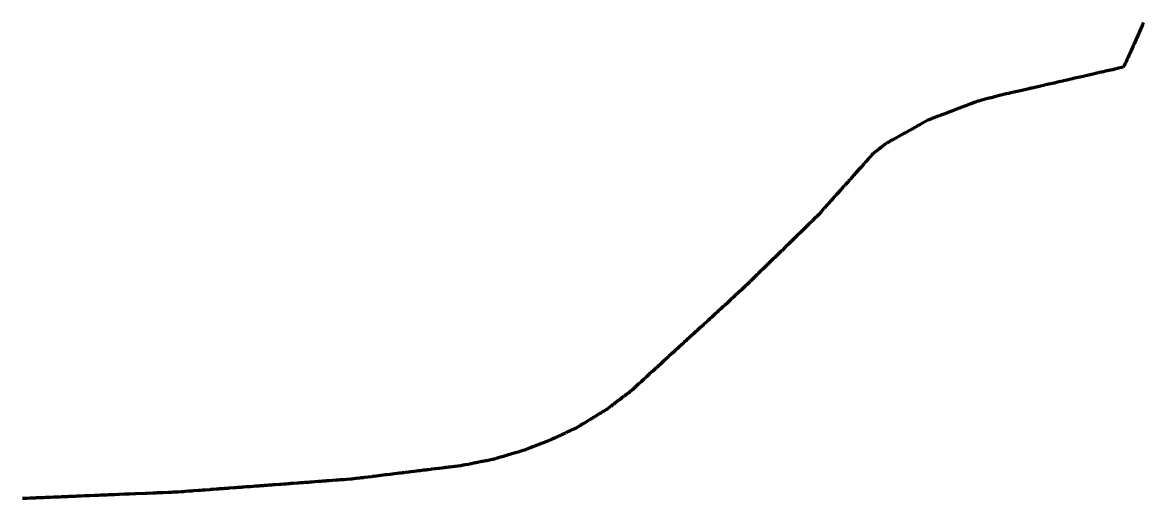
# Model space of a CAD drawing. Header units: metres. Extents: x 599858 to 604747, y 1147744 to 1148052.
# Drawn here: x 604136 to 604747, y 1147750 to 1148010 of the extents above; entities that cross this region are included whole.
import ezdxf

# ---------------------------------------------------------------- set-up
doc = ezdxf.new("R2010")
doc.units = ezdxf.units.M
doc.header["$MEASUREMENT"] = 0
doc.linetypes.add('DGN Style 5', pattern=[108.995835, 46.712501, -62.283334])
doc.layers.add('TF_T_---_Kabl-_2', color=5, linetype='DGN Style 5', lineweight=70)

msp = doc.modelspace()

# ---------------------------------------------------------------- linework, layer by layer
at = {"layer": 'TF_T_---_Kabl-_2'}
msp.add_polyline3d([(604747.14, 1148009.5, 41.84), (604746.64, 1148008.37, 41.83), (604746.61, 1148008.31, 41.83), (604746.55, 1148008.17, 41.83), (604745.28, 1148005.33, 41.85), (604743.94, 1148002.3, 41.88), (604743.11, 1148000.45, 41.9), (604741.92, 1147997.76, 41.88), (604741.41, 1147996.64, 41.87), (604740.87, 1147995.43, 41.86), (604739.63, 1147992.63, 41.82), (604739.25, 1147991.79, 41.6), (604738.71, 1147990.57, 41.07), (604738.55, 1147990.22, 40.98), (604738.06, 1147989.1, 40.5), (604737.85, 1147988.63, 40.27), (604737.57, 1147988.01, 39.88), (604737.32, 1147987.45, 39.57), (604737, 1147986.74, 39.17), (604736.61, 1147985.84, 38.71), (604736.45, 1147985.48, 38.49), (604736.28, 1147985.11, 38.39), (604736.01, 1147985.05, 38.36), (604735.34, 1147984.9, 38.24), (604735.08, 1147984.84, 38.26), (604733.42, 1147984.46, 38.19), (604732.94, 1147984.35, 38.13), (604732.88, 1147984.33, 38.14), (604732.83, 1147984.32, 38.12), (604731.4, 1147983.99, 38.1), (604730.96, 1147983.89, 38.11), (604730.76, 1147983.85, 38.1), (604730.67, 1147983.83, 38.11), (604730.13, 1147983.7, 38.13), (604729.21, 1147983.49, 38.21), (604728.99, 1147983.44, 38.19), (604727.54, 1147983.11, 38.22), (604727.53, 1147983.11, 38.22), (604727.52, 1147983.11, 38.22), (604727.19, 1147983.03, 38.23), (604725.03, 1147982.54, 38.26), (604724.48, 1147982.41, 38.25), (604723.91, 1147982.28, 38.19), (604722.3, 1147981.92, 38.05), (604722.1, 1147981.87, 38.03), (604721.8, 1147981.8, 38.05), (604721.7, 1147981.78, 38.05), (604718.93, 1147981.14, 38.1), (604718.66, 1147981.08, 38.13), (604718.64, 1147981.08, 38.12), (604718.1, 1147980.96, 38.07), (604716.63, 1147980.62, 38.01), (604716.44, 1147980.58, 38.02), (604714.78, 1147980.2, 38.03), (604714.52, 1147980.14, 38.02), (604714.25, 1147980.08, 38), (604713.23, 1147979.84, 37.99), (604712.45, 1147979.66, 38), (604712.31, 1147979.63, 38), (604711.53, 1147979.45, 37.94), (604711.51, 1147979.45, 37.94), (604708.74, 1147978.82, 38.04), (604708.42, 1147978.74, 38.01), (604706.82, 1147978.38, 37.96), (604706.08, 1147978.21, 38.02), (604705.71, 1147978.12, 38.03), (604705.5, 1147978.08, 38.04), (604703.49, 1147977.62, 37.92), (604703.24, 1147977.56, 37.91), (604702.93, 1147977.49, 37.91), (604702.89, 1147977.48, 37.9), (604702.83, 1147977.47, 37.9), (604701, 1147977.05, 37.9), (604700.99, 1147977.05, 37.9), (604699.12, 1147976.62, 37.87), (604699.08, 1147976.61, 37.88), (604698.95, 1147976.58, 37.87), (604698.33, 1147976.44, 37.86), (604696.49, 1147976.02, 37.86), (604696.32, 1147975.98, 37.86), (604695.39, 1147975.77, 37.9), (604693.64, 1147975.36, 37.83), (604693.4, 1147975.31, 37.83), (604693.36, 1147975.3, 37.83), (604693.32, 1147975.29, 37.83), (604691.56, 1147974.89, 37.84), (604691.52, 1147974.88, 37.84), (604691.04, 1147974.77, 37.83), (604690.95, 1147974.75, 37.83), (604690.94, 1147974.75, 37.83), (604690.92, 1147974.74, 37.83), (604688.68, 1147974.23, 37.81), (604688.64, 1147974.22, 37.81), (604686.32, 1147973.69, 37.86), (604685.92, 1147973.6, 37.86), (604685.19, 1147973.43, 37.86), (604684.49, 1147973.27, 37.91), (604682.29, 1147972.77, 37.91), (604681.42, 1147972.57, 37.92), (604680.05, 1147972.26, 37.98), (604679.18, 1147972.06, 37.96), (604678.57, 1147971.92, 37.88), (604678.35, 1147971.87, 37.88), (604677.29, 1147971.63, 37.91), (604676.66, 1147971.49, 37.92), (604676.36, 1147971.42, 37.9), (604674.71, 1147971.04, 37.98), (604674.4, 1147970.97, 38.01), (604674.08, 1147970.9, 38), (604673.8, 1147970.83, 37.91), (604673.55, 1147970.77, 37.94), (604672.28, 1147970.48, 38), (604671.86, 1147970.39, 38), (604671.5, 1147970.3, 37.95), (604670.72, 1147970.13, 38.01), (604670.69, 1147970.12, 38.01), (604669.52, 1147969.82, 37.93), (604669.45, 1147969.8, 37.92), (604669.37, 1147969.78, 37.92), (604665.81, 1147968.87, 37.91), (604665.33, 1147968.74, 37.9), (604664.81, 1147968.61, 37.94), (604664.05, 1147968.42, 37.95), (604663.19, 1147968.19, 38.03), (604662.93, 1147968.13, 38.02), (604661.46, 1147967.75, 37.96), (604660.65, 1147967.54, 37.97), (604658.33, 1147966.95, 37.89), (604657.94, 1147966.85, 37.9), (604657.66, 1147966.77, 37.89), (604656.93, 1147966.59, 37.98), (604656.78, 1147966.55, 38), (604656.75, 1147966.54, 38), (604656.17, 1147966.32, 37.91), (604655.45, 1147966.04, 37.92), (604655.27, 1147965.98, 37.9), (604653.09, 1147965.15, 37.89), (604652.99, 1147965.11, 37.89), (604652.98, 1147965.11, 37.89), (604650.97, 1147964.35, 37.9), (604650.49, 1147964.16, 37.9), (604650.17, 1147964.04, 37.91), (604649.5, 1147963.79, 37.9), (604648.56, 1147963.43, 37.91), (604646.83, 1147962.77, 37.95), (604646.03, 1147962.47, 37.91), (604645.96, 1147962.45, 37.92), (604645.69, 1147962.34, 37.91), (604645.63, 1147962.32, 37.91), (604643.86, 1147961.65, 38.01), (604643.53, 1147961.52, 38), (604642.04, 1147960.96, 37.89), (604641.23, 1147960.65, 37.97), (604641.22, 1147960.65, 37.97), (604641.22, 1147960.64, 37.97), (604640.59, 1147960.41, 37.99), (604639.71, 1147960.07, 37.96), (604638.13, 1147959.47, 37.91), (604637.58, 1147959.26, 37.98), (604636.93, 1147959.02, 37.98), (604636.81, 1147958.97, 37.98), (604636.75, 1147958.95, 37.98), (604635.85, 1147958.61, 37.93), (604635.47, 1147958.46, 37.93), (604635.05, 1147958.31, 37.92), (604632.7, 1147957.41, 38.03), (604631.69, 1147957.03, 37.94), (604631.42, 1147956.93, 37.96), (604630.04, 1147956.4, 37.95), (604629.98, 1147956.38, 37.94), (604629.4, 1147956.16, 37.96), (604628.15, 1147955.46, 38), (604626.95, 1147954.78, 38.05), (604625.34, 1147953.88, 37.96), (604625.29, 1147953.85, 37.96), (604624.17, 1147953.22, 38.01), (604623.95, 1147953.1, 37.98), (604623.63, 1147952.92, 37.97), (604621.43, 1147951.68, 38.06), (604620.78, 1147951.32, 38.07), (604620.18, 1147950.98, 38.04), (604619.77, 1147950.75, 38.02), (604618.16, 1147949.85, 38), (604617.22, 1147949.32, 38.01), (604616.88, 1147949.13, 38.03), (604616.02, 1147948.65, 38.05), (604614.96, 1147948.05, 38.08), (604614.78, 1147947.95, 38.07), (604613.59, 1147947.28, 38.05), (604612.32, 1147946.57, 38), (604612.06, 1147946.42, 38.01), (604610.76, 1147945.69, 38), (604609.85, 1147945.18, 38.02), (604609.52, 1147945, 38.03), (604609.38, 1147944.92, 38.02), (604608.95, 1147944.68, 38.02), (604608.46, 1147944.4, 38.08), (604608.28, 1147944.3, 38.1), (604608.07, 1147944.18, 38.12), (604607.21, 1147943.7, 38.02), (604607.01, 1147943.59, 38.02), (604606.88, 1147943.51, 38.02), (604606.77, 1147943.45, 38.03), (604606.05, 1147942.9, 38.06), (604604.69, 1147941.85, 38.13), (604604.33, 1147941.57, 38.15), (604604.09, 1147941.38, 38.16), (604603.23, 1147940.72, 38.03), (604603.19, 1147940.69, 38.03), (604602.83, 1147940.41, 38.19), (604601.88, 1147939.67, 38.11), (604601.67, 1147939.51, 38.09), (604601.43, 1147939.32, 38.07), (604601.32, 1147939.24, 38.09), (604599.91, 1147938.15, 38.04), (604599.78, 1147938.05, 38.04), (604599.69, 1147937.98, 38.04), (604599.63, 1147937.92, 38.04), (604599.36, 1147937.61, 38.03), (604599.16, 1147937.39, 38.04), (604598.37, 1147936.51, 38.09), (604597.78, 1147935.84, 38.21), (604597.7, 1147935.76, 38.2), (604596.86, 1147934.81, 38.23), (604596.79, 1147934.73, 38.22), (604595.6, 1147933.4, 38.14), (604595.55, 1147933.35, 38.15), (604595.1, 1147932.85, 38.21), (604595.03, 1147932.77, 38.22), (604594.93, 1147932.66, 38.23), (604594.39, 1147932.05, 38.18), (604594.15, 1147931.78, 38.14), (604594.12, 1147931.75, 38.15), (604594.07, 1147931.69, 38.15), (604594.05, 1147931.67, 38.15), (604593.04, 1147930.54, 38.26), (604592.52, 1147929.95, 38.18), (604592.48, 1147929.91, 38.19), (604592.22, 1147929.62, 38.23), (604591.85, 1147929.21, 38.33), (604591.35, 1147928.65, 38.28), (604591.2, 1147928.48, 38.2), (604590.91, 1147928.16, 38.22), (604590.07, 1147927.22, 38.27), (604589.67, 1147926.77, 38.31), (604589.14, 1147926.17, 38.26), (604588.93, 1147925.94, 38.24), (604588.39, 1147925.34, 38.17), (604588.03, 1147924.93, 38.15), (604587.09, 1147923.88, 38.08), (604586.96, 1147923.74, 38.08), (604586.94, 1147923.72, 38.1), (604586.9, 1147923.68, 38.1), (604586.8, 1147923.56, 38.09), (604586.72, 1147923.47, 38.05), (604586.26, 1147922.96, 37.98), (604585.94, 1147922.6, 37.99), (604585.57, 1147922.18, 38), (604585.42, 1147922.02, 37.99), (604584.95, 1147921.49, 37.86), (604584.63, 1147921.13, 37.73), (604584.16, 1147920.61, 37.74), (604583.88, 1147920.29, 37.71), (604583.52, 1147919.89, 37.71), (604583.49, 1147919.86, 37.71), (604583.42, 1147919.78, 37.67), (604583.38, 1147919.74, 37.68), (604583.2, 1147919.53, 37.6), (604582.79, 1147919.07, 38.21), (604581.81, 1147917.97, 38.21), (604581.64, 1147917.78, 38.22), (604581.1, 1147917.18, 38.35), (604581.07, 1147917.14, 38.36), (604581.06, 1147917.13, 38.36), (604579.7, 1147915.62, 38.31), (604579.67, 1147915.58, 38.31), (604579.06, 1147914.9, 38.37), (604578.65, 1147914.44, 38.39), (604577.52, 1147913.17, 38.54), (604577.5, 1147913.15, 38.54), (604577.46, 1147913.11, 38.54), (604577.4, 1147913.04, 38.54), (604576.56, 1147912.1, 38.58), (604575.81, 1147911.27, 38.51), (604575.41, 1147910.82, 38.5), (604574.88, 1147910.22, 38.51), (604574.79, 1147910.12, 38.5), (604572.97, 1147908.08, 38.43), (604572.92, 1147908.03, 38.44), (604572.63, 1147907.71, 38.46), (604571.3, 1147906.21, 38.58), (604571.11, 1147906, 38.58), (604571.06, 1147905.95, 38.57), (604570.01, 1147904.78, 38.6), (604570.01, 1147904.77, 38.6), (604569.7, 1147904.42, 38.58), (604569.68, 1147904.41, 38.58), (604569.22, 1147903.89, 38.53), (604568.69, 1147903.37, 38.48), (604568.29, 1147902.98, 38.52), (604567.18, 1147901.9, 38.56), (604566.68, 1147901.42, 38.54), (604566.37, 1147901.11, 38.6), (604566.26, 1147901, 38.62), (604566.12, 1147900.87, 38.62), (604564.58, 1147899.37, 38.6), (604564, 1147898.81, 38.59), (604562.51, 1147897.36, 38.63), (604560.92, 1147895.81, 38.64), (604560.85, 1147895.74, 38.64), (604560.33, 1147895.23, 38.59), (604559.79, 1147894.71, 38.59), (604558.05, 1147893.02, 38.54), (604557.18, 1147892.17, 38.54), (604556.8, 1147891.8, 38.56), (604556.02, 1147891.04, 38.59), (604555.32, 1147890.36, 38.58), (604554.86, 1147889.91, 38.56), (604554.38, 1147889.45, 38.61), (604553.52, 1147888.6, 38.52), (604551.92, 1147887.05, 38.52), (604549.97, 1147885.15, 38.61), (604549.78, 1147884.96, 38.61), (604549.5, 1147884.69, 38.56), (604548.75, 1147883.96, 38.53), (604548.19, 1147883.41, 38.43), (604547.76, 1147883, 38.44), (604547.04, 1147882.3, 38.48), (604546.73, 1147881.99, 38.46), (604545.99, 1147881.27, 38.51), (604545.36, 1147880.66, 38.55), (604543.69, 1147879.03, 38.53), (604541.63, 1147877.02, 38.57), (604540, 1147875.45, 38.53), (604539.47, 1147874.93, 38.55), (604538.05, 1147873.54, 38.51), (604537.88, 1147873.37, 38.5), (604537.19, 1147872.71, 38.5), (604536.95, 1147872.47, 38.5), (604536.88, 1147872.4, 38.5), (604536.29, 1147871.82, 38.51), (604535.61, 1147871.16, 38.49), (604535.3, 1147870.86, 38.48), (604535.26, 1147870.82, 38.48), (604534.44, 1147870.03, 38.51), (604534.03, 1147869.63, 38.48), (604533.22, 1147868.84, 38.51), (604532.71, 1147868.35, 38.5), (604532.43, 1147868.07, 38.53), (604532.35, 1147867.99, 38.53), (604530.54, 1147866.23, 38.51), (604530.24, 1147865.94, 38.5), (604529.71, 1147865.43, 38.6), (604527.89, 1147863.65, 38.56), (604527.65, 1147863.43, 38.55), (604526.61, 1147862.47, 38.54), (604524.29, 1147860.35, 38.62), (604523.59, 1147859.71, 38.63), (604521.86, 1147858.12, 38.58), (604521.09, 1147857.43, 38.59), (604520.3, 1147856.7, 38.57), (604519.59, 1147856.05, 38.64), (604519.07, 1147855.57, 38.69), (604518.9, 1147855.42, 38.69), (604518.68, 1147855.22, 38.69), (604517.86, 1147854.47, 38.63), (604517.18, 1147853.84, 38.69), (604516.62, 1147853.33, 38.71), (604515.06, 1147851.9, 38.69), (604514.61, 1147851.49, 38.71), (604513.72, 1147850.68, 38.72), (604513.15, 1147850.15, 38.71), (604512.98, 1147850, 38.71), (604512.51, 1147849.56, 38.72), (604511.63, 1147848.76, 38.73), (604510.45, 1147847.68, 38.74), (604509.79, 1147847.08, 38.72), (604509.32, 1147846.65, 38.72), (604508.86, 1147846.22, 38.73), (604507.15, 1147844.66, 38.75), (604507.03, 1147844.55, 38.76), (604506.68, 1147844.23, 38.77), (604505.22, 1147842.89, 38.74), (604505.19, 1147842.86, 38.74), (604504.24, 1147841.99, 38.71), (604503.61, 1147841.42, 38.72), (604502.97, 1147840.83, 38.76), (604501.77, 1147839.73, 38.66), (604499.52, 1147837.67, 38.74), (604497.98, 1147836.26, 38.76), (604497.81, 1147836.1, 38.77), (604497.54, 1147835.85, 38.79), (604497.42, 1147835.75, 38.79), (604496.84, 1147835.22, 38.79), (604496.63, 1147835.03, 38.76), (604495.95, 1147834.4, 38.79), (604493.78, 1147832.42, 38.78), (604492.99, 1147831.69, 38.8), (604491.62, 1147830.44, 38.86), (604491.21, 1147830.07, 38.88), (604490.5, 1147829.41, 38.85), (604490.37, 1147829.3, 38.84), (604490.27, 1147829.2, 38.83), (604489.75, 1147828.72, 38.85), (604488.27, 1147827.37, 38.89), (604487.61, 1147826.76, 38.86), (604486.54, 1147825.79, 38.85), (604485.45, 1147824.79, 38.86), (604484.43, 1147823.85, 38.87), (604483.42, 1147822.93, 38.87), (604482.8, 1147822.36, 38.88), (604482.14, 1147821.75, 38.89), (604481.43, 1147821.11, 38.89), (604481.1, 1147820.81, 38.88), (604480.83, 1147820.55, 38.94), (604479.67, 1147819.5, 38.92), (604477.5, 1147817.51, 38.86), (604476.01, 1147816.15, 38.9), (604475.56, 1147815.73, 38.91), (604475.48, 1147815.66, 38.91), (604474.52, 1147814.78, 38.91), (604473.97, 1147814.27, 38.85), (604473.64, 1147813.97, 38.87), (604473.05, 1147813.43, 38.8), (604472.16, 1147812.62, 38.83), (604471.57, 1147812.08, 38.86), (604471.54, 1147812.05, 38.86), (604471.14, 1147811.69, 38.87), (604469.69, 1147810.36, 38.82), (604469.5, 1147810.19, 38.84), (604469.15, 1147809.86, 38.78), (604468.73, 1147809.48, 38.78), (604468.51, 1147809.28, 38.77), (604467.53, 1147808.38, 38.75), (604467.3, 1147808.2, 38.75), (604467.02, 1147807.99, 38.76), (604466.91, 1147807.91, 38.76), (604466.37, 1147807.5, 38.78), (604465.49, 1147806.83, 38.8), (604464.3, 1147805.92, 38.75), (604464.14, 1147805.81, 38.77), (604463.74, 1147805.5, 38.72), (604463.58, 1147805.38, 38.72), (604463.52, 1147805.34, 38.72), (604462.4, 1147804.48, 38.82), (604462.01, 1147804.19, 38.75), (604461.93, 1147804.13, 38.74), (604461.24, 1147803.6, 38.76), (604460.76, 1147803.24, 38.79), (604460.44, 1147803, 38.85), (604459.08, 1147801.96, 38.72), (604459.06, 1147801.94, 38.72), (604459.05, 1147801.94, 38.72), (604459.02, 1147801.92, 38.72), (604458.41, 1147801.46, 38.71), (604458.12, 1147801.23, 38.7), (604457.54, 1147800.79, 38.73), (604456.51, 1147800.01, 38.74), (604455.92, 1147799.56, 38.76), (604454.99, 1147798.85, 38.8), (604454.86, 1147798.75, 38.79), (604454.76, 1147798.68, 38.78), (604454.5, 1147798.52, 38.77), (604454.23, 1147798.36, 38.77), (604452.82, 1147797.49, 38.76), (604452.27, 1147797.16, 38.8), (604451.94, 1147796.96, 38.82), (604451.05, 1147796.41, 38.71), (604450.56, 1147796.11, 38.72), (604450.51, 1147796.08, 38.71), (604449.61, 1147795.53, 38.78), (604449, 1147795.15, 38.8), (604448.89, 1147795.09, 38.81), (604448.21, 1147794.67, 38.81), (604447.05, 1147793.97, 38.9), (604446.87, 1147793.85, 38.9), (604445.79, 1147793.19, 38.87), (604445.46, 1147792.99, 38.85), (604444.49, 1147792.4, 38.85), (604444.3, 1147792.28, 38.84), (604443.27, 1147791.65, 38.82), (604442.72, 1147791.31, 38.9), (604441.65, 1147790.66, 38.9), (604440.65, 1147790.05, 38.84), (604440.36, 1147789.87, 38.84), (604439.96, 1147789.62, 38.83), (604439.08, 1147789.09, 38.76), (604438.98, 1147789.03, 38.77), (604438.37, 1147788.65, 38.76), (604437.81, 1147788.31, 38.78), (604437.23, 1147788.04, 38.8), (604435.33, 1147787.15, 38.8), (604434.77, 1147786.89, 38.82), (604434.65, 1147786.84, 38.8), (604434.07, 1147786.57, 38.78), (604433.55, 1147786.32, 38.79), (604432.57, 1147785.87, 38.84), (604432.17, 1147785.68, 38.86), (604432.06, 1147785.63, 38.86), (604430.87, 1147785.08, 38.83), (604430.39, 1147784.85, 38.84), (604430.13, 1147784.73, 38.89), (604429.75, 1147784.55, 38.83), (604428.53, 1147783.99, 38.87), (604428.32, 1147783.89, 38.82), (604428.1, 1147783.79, 38.84), (604427.67, 1147783.59, 38.93), (604427.64, 1147783.57, 38.93), (604427.6, 1147783.55, 38.94), (604427.27, 1147783.4, 38.94), (604426.9, 1147783.23, 38.87), (604426.67, 1147783.12, 38.95), (604425.86, 1147782.74, 38.93), (604424.65, 1147782.18, 38.86), (604423.64, 1147781.71, 38.86), (604423.34, 1147781.57, 38.88), (604422.96, 1147781.39, 38.93), (604422.74, 1147781.31, 38.96), (604421.99, 1147781.02, 38.9), (604421.04, 1147780.65, 38.91), (604420.54, 1147780.46, 38.86), (604419.89, 1147780.2, 38.87), (604419.33, 1147779.99, 38.88), (604418.61, 1147779.71, 38.92), (604417.91, 1147779.44, 38.93), (604417.36, 1147779.23, 38.91), (604416.73, 1147778.99, 38.89), (604416.42, 1147778.86, 38.92), (604415.01, 1147778.32, 38.93), (604414.96, 1147778.3, 38.92), (604414.53, 1147778.14, 38.98), (604414.01, 1147777.94, 39.04), (604412.78, 1147777.46, 38.93), (604412.63, 1147777.4, 38.92), (604412.61, 1147777.39, 38.92), (604412.58, 1147777.38, 38.92), (604410.79, 1147776.69, 39.01), (604410.54, 1147776.6, 39.02), (604409.77, 1147776.3, 39.03), (604409.56, 1147776.22, 39.01), (604408.9, 1147775.96, 38.92), (604408.79, 1147775.92, 38.92), (604408.73, 1147775.9, 38.92), (604407.4, 1147775.51, 38.93), (604406.94, 1147775.38, 38.94), (604406.67, 1147775.3, 38.95), (604404.64, 1147774.7, 38.97), (604404.47, 1147774.65, 38.99), (604404.46, 1147774.65, 38.99), (604404.39, 1147774.63, 38.99), (604401.57, 1147773.8, 39.07), (604400.53, 1147773.5, 39.04), (604399.66, 1147773.24, 39.03), (604399.32, 1147773.14, 39.03), (604399.07, 1147773.07, 39.02), (604398.33, 1147772.85, 39.04), (604397.95, 1147772.74, 39.05), (604395.73, 1147772.09, 39.06), (604394.5, 1147771.73, 39.08), (604394.04, 1147771.59, 39.04), (604393.89, 1147771.55, 39.04), (604393.47, 1147771.43, 39.02), (604392.45, 1147771.13, 39), (604392.05, 1147771.01, 39), (604392.02, 1147771, 39), (604391.05, 1147770.81, 39.02), (604388.89, 1147770.39, 39.08), (604388.3, 1147770.27, 39.04), (604386.76, 1147769.97, 39.05), (604386.65, 1147769.95, 39.06), (604386.52, 1147769.92, 39.06), (604386.2, 1147769.86, 39.05), (604384.55, 1147769.54, 39.07), (604383.82, 1147769.4, 39.04), (604382.81, 1147769.2, 39.13), (604382.26, 1147769.09, 39.16), (604381.9, 1147769.02, 39.17), (604380.57, 1147768.76, 39.14), (604379.05, 1147768.46, 39.13), (604378.74, 1147768.4, 39.13), (604377.2, 1147768.1, 39.13), (604376.09, 1147767.88, 39.14), (604375.28, 1147767.73, 39.15), (604375.18, 1147767.71, 39.14), (604374.89, 1147767.65, 39.15), (604374.63, 1147767.62, 39.16), (604374.48, 1147767.6, 39.18), (604373.03, 1147767.42, 39.17), (604371.7, 1147767.26, 39.18), (604371.57, 1147767.24, 39.2), (604368.79, 1147766.9, 39.2), (604367.94, 1147766.8, 39.23), (604367.43, 1147766.74, 39.23), (604366.77, 1147766.66, 39.23), (604366.33, 1147766.6, 39.24), (604365.79, 1147766.54, 39.28), (604365.57, 1147766.51, 39.24), (604364.62, 1147766.39, 39.24), (604362.9, 1147766.18, 39.25), (604362.56, 1147766.14, 39.34), (604360.99, 1147765.95, 39.26), (604360.93, 1147765.94, 39.26), (604360.91, 1147765.94, 39.25), (604360.59, 1147765.9, 39.32), (604358.79, 1147765.68, 39.24), (604358.59, 1147765.65, 39.25), (604358.42, 1147765.63, 39.24), (604356.9, 1147765.45, 39.34), (604356.47, 1147765.39, 39.29), (604355.76, 1147765.31, 39.3), (604355.5, 1147765.27, 39.35), (604355.24, 1147765.24, 39.31), (604355.09, 1147765.23, 39.29), (604354.85, 1147765.2, 39.32), (604354.79, 1147765.19, 39.3), (604354.39, 1147765.14, 39.3), (604353.43, 1147765.02, 39.34), (604352.67, 1147764.93, 39.32), (604352.15, 1147764.87, 39.37), (604351.87, 1147764.83, 39.36), (604349.38, 1147764.53, 39.36), (604349.29, 1147764.51, 39.36), (604349.27, 1147764.51, 39.36), (604347.68, 1147764.32, 39.46), (604347.3, 1147764.27, 39.49), (604347.28, 1147764.27, 39.49), (604346.42, 1147764.16, 39.52), (604344.21, 1147763.89, 39.53), (604343.84, 1147763.85, 39.51), (604342.55, 1147763.69, 39.47), (604342.23, 1147763.65, 39.48), (604342.03, 1147763.62, 39.48), (604341.23, 1147763.53, 39.53), (604338.61, 1147763.21, 39.54), (604337.28, 1147763.04, 39.53), (604336.27, 1147762.92, 39.56), (604336.09, 1147762.9, 39.55), (604334.42, 1147762.69, 39.57), (604333.76, 1147762.61, 39.54), (604332.46, 1147762.45, 39.52), (604331.04, 1147762.28, 39.57), (604327.34, 1147761.83, 39.6), (604327.07, 1147761.79, 39.55), (604326.79, 1147761.76, 39.53), (604326.48, 1147761.72, 39.52), (604326.38, 1147761.71, 39.54), (604326.04, 1147761.67, 39.55), (604322.24, 1147761.2, 39.55), (604321.5, 1147761.11, 39.56), (604320.4, 1147760.98, 39.54), (604319.62, 1147760.88, 39.53), (604317.87, 1147760.67, 39.55), (604317.47, 1147760.62, 39.56), (604315.34, 1147760.36, 39.48), (604315.29, 1147760.35, 39.48), (604315.1, 1147760.34, 39.48), (604314.76, 1147760.31, 39.48), (604312.32, 1147760.13, 39.5), (604310.92, 1147760.02, 39.62), (604309.69, 1147759.93, 39.51), (604309.58, 1147759.92, 39.51), (604308.93, 1147759.87, 39.56), (604307.81, 1147759.79, 39.54), (604307.75, 1147759.79, 39.53), (604307.72, 1147759.78, 39.53), (604307.03, 1147759.73, 39.57), (604306.84, 1147759.72, 39.58), (604306.74, 1147759.71, 39.57), (604302.99, 1147759.43, 39.6), (604301.64, 1147759.33, 39.56), (604301.03, 1147759.28, 39.55), (604300.55, 1147759.25, 39.59), (604299.5, 1147759.17, 39.67), (604298.39, 1147759.09, 39.63), (604298.11, 1147759.06, 39.63), (604296.87, 1147758.97, 39.64), (604294.94, 1147758.83, 39.68), (604293.29, 1147758.7, 39.67), (604293.18, 1147758.7, 39.67), (604292.59, 1147758.65, 39.67), (604291.67, 1147758.58, 39.63), (604291.47, 1147758.57, 39.63), (604291.4, 1147758.56, 39.63), (604291.34, 1147758.56, 39.63), (604290.12, 1147758.47, 39.68), (604289.72, 1147758.44, 39.71), (604288.51, 1147758.35, 39.77), (604287.67, 1147758.28, 39.68), (604287.15, 1147758.24, 39.71), (604285.98, 1147758.16, 39.77), (604285.93, 1147758.15, 39.77), (604285.43, 1147758.12, 39.76), (604283.28, 1147757.95, 39.73), (604282.45, 1147757.89, 39.75), (604282.09, 1147757.87, 39.74), (604281.57, 1147757.83, 39.77), (604280.38, 1147757.74, 39.8), (604279.3, 1147757.66, 39.73), (604278.26, 1147757.58, 39.74), (604276.58, 1147757.45, 39.77), (604276.17, 1147757.42, 39.78), (604276.03, 1147757.41, 39.79), (604275.91, 1147757.4, 39.76), (604273.74, 1147757.24, 39.79), (604273.42, 1147757.22, 39.78), (604273.26, 1147757.21, 39.79), (604272.34, 1147757.14, 39.77), (604271.85, 1147757.1, 39.79), (604271.81, 1147757.1, 39.79), (604270.04, 1147756.96, 39.87), (604269.19, 1147756.9, 39.85), (604269.03, 1147756.89, 39.87), (604267.86, 1147756.8, 39.81), (604267.25, 1147756.76, 39.81), (604266.51, 1147756.7, 39.8), (604265.8, 1147756.65, 39.8), (604265.4, 1147756.62, 39.81), (604264.85, 1147756.58, 39.9), (604264.17, 1147756.52, 39.89), (604263.64, 1147756.49, 39.85), (604262.69, 1147756.41, 39.86), (604261.49, 1147756.32, 39.96), (604259.9, 1147756.21, 39.95), (604259.47, 1147756.17, 39.94), (604258.6, 1147756.11, 39.97), (604258.12, 1147756.07, 39.9), (604257.69, 1147756.04, 39.9), (604256.19, 1147755.93, 39.95), (604255.83, 1147755.9, 39.84), (604255.68, 1147755.89, 39.83), (604255.14, 1147755.85, 39.81), (604253.46, 1147755.72, 39.9), (604252.86, 1147755.68, 39.9), (604252.15, 1147755.63, 39.93), (604251.04, 1147755.54, 39.92), (604248.33, 1147755.34, 39.87), (604247.9, 1147755.31, 39.89), (604245.91, 1147755.16, 39.9), (604245.28, 1147755.11, 39.89), (604244.35, 1147755.04, 39.91), (604243.22, 1147754.96, 39.92), (604242.45, 1147754.9, 39.93), (604241.69, 1147754.84, 39.91), (604241.39, 1147754.82, 39.9), (604239.53, 1147754.68, 39.91), (604238.34, 1147754.59, 39.88), (604238.27, 1147754.59, 39.88), (604238, 1147754.57, 39.89), (604235.34, 1147754.37, 39.92), (604233.6, 1147754.24, 39.89), (604233.3, 1147754.21, 39.89), (604233.01, 1147754.19, 39.94), (604231.72, 1147754.1, 39.93), (604228.86, 1147753.88, 39.91), (604228.28, 1147753.84, 39.88), (604227.49, 1147753.78, 39.89), (604227.38, 1147753.77, 39.9), (604227.2, 1147753.76, 39.89), (604226.1, 1147753.68, 39.9), (604224.35, 1147753.55, 39.91), (604223.49, 1147753.48, 39.86), (604222.19, 1147753.38, 39.87), (604220.4, 1147753.25, 39.89), (604219.21, 1147753.2, 39.92), (604217.56, 1147753.13, 39.86), (604217.22, 1147753.12, 39.86), (604216.77, 1147753.1, 39.84), (604216.29, 1147753.08, 39.85), (604215.39, 1147753.04, 39.85), (604212.31, 1147752.91, 39.79), (604211.87, 1147752.89, 39.8), (604211.52, 1147752.88, 39.86), (604210.85, 1147752.85, 39.87), (604209.07, 1147752.78, 39.84), (604208.43, 1147752.75, 39.84), (604208.2, 1147752.74, 39.85), (604207.47, 1147752.71, 39.85), (604206.69, 1147752.68, 39.84), (604203.63, 1147752.55, 39.82), (604203.36, 1147752.54, 39.8), (604202.51, 1147752.5, 39.79), (604197.69, 1147752.3, 39.76), (604196.72, 1147752.26, 39.77), (604194.1, 1147752.15, 39.71), (604193.29, 1147752.12, 39.67), (604193.18, 1147752.12, 39.69), (604193.14, 1147752.11, 39.69), (604192.73, 1147752.1, 39.69), (604191.27, 1147752.04, 39.65), (604188.54, 1147751.92, 39.6), (604188.47, 1147751.92, 39.6), (604187.87, 1147751.9, 39.6), (604186.13, 1147751.82, 39.58), (604184.61, 1147751.76, 39.52), (604183.33, 1147751.71, 39.49), (604183.05, 1147751.69, 39.49), (604182.83, 1147751.69, 39.48), (604181.75, 1147751.64, 39.47), (604181.24, 1147751.62, 39.46), (604181.04, 1147751.61, 39.46), (604180.13, 1147751.57, 39.48), (604179.54, 1147751.55, 39.45), (604178.71, 1147751.51, 39.46), (604178.41, 1147751.5, 39.46), (604177.09, 1147751.45, 39.51), (604175, 1147751.36, 39.55), (604172.33, 1147751.25, 39.57), (604172.09, 1147751.24, 39.51), (604171.49, 1147751.21, 39.48), (604171.43, 1147751.21, 39.49), (604171.35, 1147751.21, 39.48), (604169.82, 1147751.14, 39.5), (604169.63, 1147751.14, 39.52), (604169.48, 1147751.13, 39.49), (604167.73, 1147751.06, 39.49), (604167.65, 1147751.05, 39.49), (604166.78, 1147751.02, 39.55), (604166.3, 1147751, 39.52), (604165.48, 1147750.96, 39.47), (604164.67, 1147750.93, 39.54), (604164.37, 1147750.92, 39.56), (604164.35, 1147750.92, 39.56), (604163.83, 1147750.89, 39.44), (604163.11, 1147750.86, 39.46), (604162.79, 1147750.85, 39.43), (604161.71, 1147750.81, 39.49), (604161.56, 1147750.8, 39.49), (604160.75, 1147750.77, 39.45), (604160.61, 1147750.76, 39.44), (604160.52, 1147750.76, 39.44), (604160.18, 1147750.74, 39.46), (604160.02, 1147750.74, 39.46), (604158.73, 1147750.68, 39.45), (604158.39, 1147750.67, 39.42), (604157.76, 1147750.64, 39.47), (604156.8, 1147750.6, 39.56), (604156.38, 1147750.58, 39.44), (604156.26, 1147750.58, 39.44), (604156.15, 1147750.57, 39.43), (604155.78, 1147750.56, 39.41), (604154.77, 1147750.52, 39.47), (604154.48, 1147750.5, 39.45), (604152.86, 1147750.44, 39.51), (604152.8, 1147750.43, 39.51), (604152.78, 1147750.43, 39.51), (604152.7, 1147750.43, 39.52), (604151.04, 1147750.36, 39.54), (604151.03, 1147750.36, 39.53), (604149.15, 1147750.28, 39.43), (604149.02, 1147750.28, 39.45), (604148.31, 1147750.25, 39.49), (604148.27, 1147750.25, 39.47), (604148.16, 1147750.24, 39.47), (604147.25, 1147750.2, 39.46), (604147.07, 1147750.2, 39.45), (604147.03, 1147750.19, 39.45), (604145.41, 1147750.13, 39.49), (604145.37, 1147750.13, 39.49), (604144.99, 1147750.11, 39.43), (604144.32, 1147750.08, 39.46), (604143.28, 1147750.04, 39.43), (604142.65, 1147750.01, 39.47), (604142.64, 1147750.01, 39.47), (604142, 1147749.98, 39.47), (604141.24, 1147749.95, 39.51), (604140.54, 1147749.92, 39.49), (604140.02, 1147749.9, 39.52), (604139.69, 1147749.89, 39.51), (604137.98, 1147749.82, 39.46), (604137.61, 1147749.8, 39.48), (604137.03, 1147749.78, 39.48), (604136.94, 1147749.77, 39.48), (604136.59, 1147749.76, 39.49), (604135.74, 1147749.72, 39.49), (604135.64, 1147749.72, 39.48)], dxfattribs=at)

doc.saveas('drawing.dxf')
